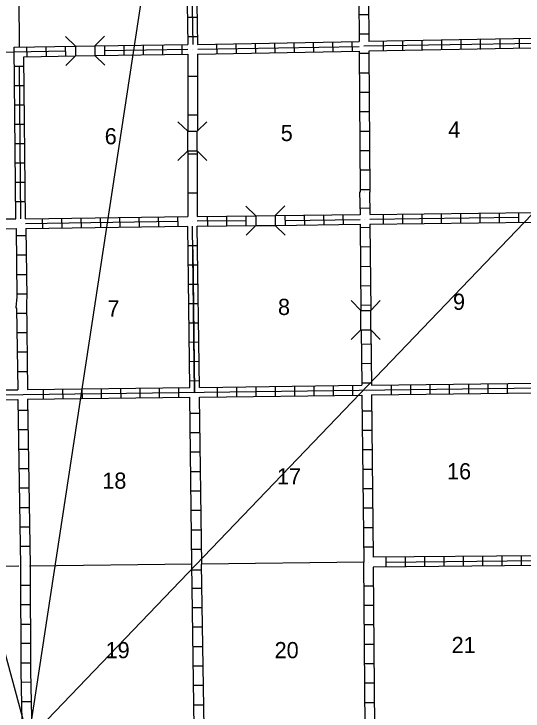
# Model space of a CAD drawing. Extents: x 1795385 to 2183142, y 16517164 to 16891733.
# Drawn here: x 1932532 to 1948245, y 16607851 to 16629374 of the extents above; entities that cross this region are included whole.
import ezdxf

# ---------------------------------------------------------------- set-up
doc = ezdxf.new("R2010")
doc.units = 0
for name, color, linetype in [('L13', 7, 'Continuous'), ('L14', 7, 'Continuous'), ('L18', 7, 'Continuous'), ('L35', 7, 'Continuous'), ('L8', 7, 'Continuous'), ('L9', 7, 'Continuous')]:
    doc.layers.add(name, color=color, linetype=linetype)

msp = doc.modelspace()

# ---------------------------------------------------------------- linework, layer by layer
at = {"layer": 'L13'}
for p, q in [((1932656, 16635302), (1932693, 16628348)), ((1927339, 16628100), (1932540, 16628200)), ((1943328, 16612447), (1938324, 16612383)), ((1932682, 16612323), (1925753, 16612247)), ((1938026, 16612381), (1933010, 16612323))]:
    msp.add_line(p, q, dxfattribs=at)
at = {"layer": 'L18'}
for p, q in [((1934435, 16628380), (1934124, 16628681)), ((1935032, 16628390), (1935322, 16628691)), ((1934435, 16628380), (1935032, 16628390)), ((1934435, 16628380), (1934435, 16628079)), ((1935032, 16628390), (1935032, 16628089)), ((1934435, 16628079), (1934134, 16627783)), ((1934435, 16628079), (1935032, 16628089)), ((1935032, 16628089), (1935333, 16627788)), ((1937894, 16625750), (1937593, 16626046)), ((1938189, 16625750), (1938490, 16626046)), ((1937894, 16625750), (1938189, 16625750)), ((1937894, 16625148), (1937894, 16625750)), ((1938189, 16625148), (1938189, 16625750)), ((1937894, 16625148), (1937593, 16624847)), ((1937894, 16625148), (1938189, 16625148)), ((1938189, 16625148), (1938490, 16624847)), ((1940000, 16623142), (1939689, 16623438)), ((1940597, 16623147), (1940893, 16623448)), ((1940000, 16623142), (1940597, 16623147)), ((1940000, 16623142), (1940000, 16622841)), ((1940597, 16623147), (1940597, 16622846)), ((1940000, 16622841), (1939699, 16622540)), ((1940000, 16622841), (1940597, 16622846)), ((1940597, 16622846), (1940898, 16622545)), ((1943242, 16620222), (1942941, 16620523)), ((1943543, 16620222), (1943839, 16620523)), ((1943242, 16620222), (1943543, 16620222)), ((1943242, 16619625), (1943242, 16620222)), ((1943543, 16619625), (1943543, 16620222)), ((1943242, 16619625), (1942941, 16619324)), ((1943242, 16619625), (1943543, 16619625)), ((1943543, 16619625), (1943839, 16619324))]:
    msp.add_line(p, q, dxfattribs=at)
at = {"layer": 'L35'}
for p, q in [((1919192, 16657673), (1932973, 16606980)), ((1932973, 16606980), (1971083, 16646707)), ((1937767, 16638433), (1932973, 16606980))]:
    msp.add_line(p, q, dxfattribs=at)
at = {"layer": 'L8'}
for p, q in [((1943147, 16633522), (1943184, 16628522)), ((1943448, 16633522), (1943485, 16628522)), ((1937887, 16629273), (1938185, 16629278)), ((1943173, 16629356), (1943474, 16629356)), ((1937897, 16628677), (1938195, 16628682)), ((1943184, 16628755), (1943485, 16628755)), ((1948501, 16628612), (1943485, 16628522)), ((1945132, 16628258), (1945132, 16628554)), ((1945734, 16628263), (1945734, 16628564)), ((1946331, 16628274), (1946331, 16628575)), ((1946933, 16628279), (1946933, 16628580)), ((1947535, 16628300), (1947535, 16628596)), ((1948131, 16628306), (1948131, 16628607)), ((1932540, 16628348), (1934425, 16628380)), ((1932588, 16623047), (1932540, 16628348)), ((1932640, 16628417), (1932640, 16628417)), ((1932693, 16628337), (1932693, 16628337)), ((1932937, 16628055), (1932932, 16628354)), ((1933533, 16628065), (1933528, 16628364)), ((1934130, 16628075), (1934125, 16628374)), ((1935027, 16628390), (1937899, 16628432)), ((1935327, 16628394), (1935331, 16628096)), ((1935923, 16628403), (1935928, 16628104)), ((1936520, 16628411), (1936524, 16628113)), ((1937116, 16628420), (1937121, 16628122)), ((1937713, 16628429), (1937717, 16628131)), ((1938200, 16628432), (1943184, 16628522)), ((1938203, 16628282), (1943187, 16628372)), ((1938802, 16628144), (1938796, 16628442)), ((1939398, 16628155), (1939393, 16628453)), ((1939995, 16628166), (1939989, 16628464)), ((1940591, 16628176), (1940586, 16628475)), ((1941188, 16628187), (1941182, 16628485)), ((1941784, 16628198), (1941779, 16628496)), ((1942381, 16628209), (1942375, 16628507)), ((1942977, 16628219), (1942972, 16628518)), ((1948659, 16628464), (1943332, 16628374)), ((1943332, 16628374), (1943332, 16628374)), ((1943934, 16628232), (1943934, 16628533)), ((1944530, 16628237), (1944530, 16628538)), ((1934127, 16628225), (1932542, 16628198)), ((1932693, 16628200), (1932693, 16628200)), ((1935032, 16628089), (1937899, 16628131)), ((1935329, 16628245), (1937901, 16628282)), ((1938052, 16628279), (1938052, 16628279)), ((1938200, 16628131), (1943184, 16628221)), ((1943184, 16628221), (1943216, 16623870)), ((1943184, 16628158), (1943485, 16628158)), ((1948490, 16628316), (1943485, 16628221)), ((1943485, 16628221), (1943517, 16623870)), ((1932841, 16628047), (1934435, 16628079)), ((1932890, 16623047), (1932841, 16628047)), ((1932844, 16627751), (1932546, 16627748)), ((1932695, 16627749), (1932738, 16623048)), ((1943189, 16627556), (1943490, 16627556)), ((1932850, 16627154), (1932552, 16627151)), ((1943189, 16626954), (1943490, 16626954)), ((1932855, 16626558), (1932557, 16626555)), ((1943200, 16626357), (1943501, 16626357)), ((1932861, 16625961), (1932562, 16625958)), ((1943200, 16625755), (1943501, 16625755)), ((1932866, 16625364), (1932568, 16625362)), ((1943205, 16625154), (1943506, 16625154)), ((1932872, 16624768), (1932573, 16624765)), ((1943205, 16624557), (1943506, 16624557)), ((1932877, 16624171), (1932579, 16624168)), ((1943200, 16623881), (1943216, 16623174)), ((1943216, 16623955), (1943517, 16623955)), ((1943348, 16623881), (1943348, 16623881)), ((1943364, 16623870), (1943364, 16623870)), ((1943501, 16623881), (1943517, 16623189)), ((1932883, 16623575), (1932584, 16623572)), ((1943205, 16623379), (1943506, 16623390)), ((1940597, 16623147), (1943216, 16623179)), ((1942687, 16623172), (1942690, 16622873)), ((1943517, 16623179), (1948548, 16623247)), ((1943941, 16622885), (1943937, 16623184)), ((1944537, 16622894), (1944533, 16623192)), ((1945134, 16622902), (1945130, 16623200)), ((1945730, 16622910), (1945726, 16623208)), ((1946327, 16622918), (1946323, 16623216)), ((1946924, 16622926), (1946919, 16623224)), ((1947520, 16622934), (1947516, 16623232)), ((1948117, 16622942), (1948113, 16623241)), ((1928659, 16623020), (1932588, 16623047)), ((1932890, 16623047), (1937894, 16623121)), ((1937596, 16622966), (1932892, 16622897)), ((1933422, 16622755), (1933418, 16623054)), ((1934019, 16622764), (1934015, 16623063)), ((1934615, 16622773), (1934611, 16623071)), ((1935212, 16622782), (1935208, 16623080)), ((1935809, 16622791), (1935804, 16623089)), ((1936405, 16622800), (1936401, 16623098)), ((1937002, 16622808), (1936997, 16623107)), ((1937598, 16622817), (1937594, 16623115)), ((1938041, 16622973), (1938041, 16622973)), ((1938189, 16623121), (1940000, 16623142)), ((1939702, 16622988), (1938191, 16622971)), ((1938511, 16622825), (1938507, 16623124)), ((1939107, 16622832), (1939104, 16623131)), ((1939704, 16622839), (1939700, 16623138)), ((1940897, 16623150), (1940900, 16622852)), ((1940899, 16623001), (1943218, 16623029)), ((1941493, 16623157), (1941497, 16622859)), ((1942090, 16623164), (1942094, 16622866)), ((1943364, 16623031), (1943364, 16623031)), ((1948115, 16623092), (1943519, 16623029)), ((1928659, 16622725), (1932598, 16622746)), ((1932751, 16622899), (1932751, 16622899)), ((1932899, 16622746), (1937894, 16622825)), ((1937956, 16617840), (1937894, 16622814)), ((1938109, 16617692), (1938039, 16622823)), ((1938189, 16622825), (1940000, 16622841)), ((1938257, 16617844), (1938189, 16622825)), ((1940592, 16622846), (1943216, 16622883)), ((1943216, 16622883), (1943242, 16620222)), ((1943216, 16622783), (1943517, 16622788)), ((1943517, 16622883), (1948548, 16622946)), ((1943517, 16622883), (1943543, 16620222)), ((1932598, 16622529), (1932899, 16622529)), ((1937898, 16622224), (1938197, 16622228)), ((1943226, 16622181), (1943522, 16622191)), ((1932609, 16621933), (1932909, 16621933)), ((1937906, 16621628), (1938205, 16621632)), ((1943232, 16621579), (1943533, 16621590)), ((1932614, 16621331), (1932915, 16621331)), ((1937915, 16621031), (1938213, 16621035)), ((1943232, 16620982), (1943533, 16620988)), ((1932624, 16620729), (1932925, 16620729)), ((1937923, 16620435), (1938221, 16620439)), ((1943242, 16620380), (1943543, 16620391)), ((1932614, 16620138), (1932915, 16620138)), ((1937931, 16619838), (1938229, 16619842)), ((1932624, 16619541), (1932925, 16619541)), ((1943247, 16619625), (1943268, 16617908)), ((1943548, 16619625), (1943564, 16617911)), ((1937939, 16619242), (1938237, 16619246)), ((1943247, 16619182), (1943548, 16619187)), ((1932635, 16618939), (1932931, 16618939)), ((1937947, 16618645), (1938245, 16618649)), ((1943258, 16618580), (1943559, 16618590)), ((1932640, 16618337), (1932941, 16618337)), ((1937955, 16618049), (1938254, 16618053)), ((1928675, 16617571), (1959309, 16617962)), ((1932951, 16617776), (1937956, 16617840)), ((1934643, 16617498), (1934639, 16617797)), ((1935239, 16617506), (1935235, 16617804)), ((1935836, 16617514), (1935832, 16617812)), ((1936432, 16617521), (1936428, 16617819)), ((1937029, 16617529), (1937025, 16617827)), ((1937625, 16617536), (1937622, 16617835)), ((1938257, 16617844), (1943268, 16617908)), ((1938818, 16617552), (1938815, 16617850)), ((1939415, 16617559), (1939411, 16617858)), ((1940012, 16617567), (1940008, 16617865)), ((1940608, 16617574), (1940604, 16617873)), ((1941205, 16617582), (1941201, 16617880)), ((1941801, 16617590), (1941797, 16617888)), ((1942398, 16617597), (1942394, 16617896)), ((1942994, 16617605), (1942991, 16617903)), ((1943269, 16617983), (1943564, 16617989)), ((1943564, 16617911), (1948633, 16617976)), ((1944188, 16617620), (1944184, 16617918)), ((1944784, 16617628), (1944780, 16617926)), ((1945381, 16617635), (1945377, 16617934)), ((1945977, 16617643), (1945973, 16617941)), ((1946574, 16617651), (1946570, 16617949)), ((1947170, 16617658), (1947167, 16617956)), ((1947767, 16617666), (1947763, 16617964)), ((1928673, 16617721), (1932650, 16617772)), ((1932799, 16617598), (1932799, 16617598)), ((1933449, 16617483), (1933446, 16617781)), ((1934046, 16617491), (1934042, 16617789)), ((1938110, 16617645), (1938110, 16617645)), ((1938257, 16617544), (1943268, 16617608)), ((1943268, 16617608), (1943328, 16612447)), ((1943416, 16617725), (1943416, 16617725)), ((1943564, 16617611), (1948633, 16617676)), ((1943564, 16617611), (1943622, 16612598)), ((1928677, 16617421), (1932650, 16617472)), ((1932951, 16617476), (1937956, 16617540)), ((1932951, 16617476), (1933031, 16612334)), ((1938026, 16612381), (1937956, 16617540)), ((1938329, 16612383), (1938257, 16617544)), ((1932656, 16617138), (1932957, 16617138)), ((1937968, 16617049), (1938269, 16617049)), ((1943274, 16617123), (1943575, 16617123)), ((1932667, 16616542), (1932968, 16616542)), ((1943284, 16616521), (1943580, 16616521)), ((1937973, 16616447), (1938274, 16616447)), ((1932677, 16615940), (1932973, 16615940)), ((1943284, 16615924), (1943580, 16615924)), ((1937983, 16615850), (1938284, 16615850)), ((1932682, 16615338), (1932983, 16615338)), ((1937989, 16615248), (1938290, 16615248)), ((1943290, 16615322), (1943591, 16615322)), ((1932693, 16614741), (1932989, 16614741)), ((1937999, 16614646), (1938300, 16614646)), ((1943300, 16614720), (1943601, 16614720)), ((1932709, 16614139), (1933010, 16614139)), ((1937999, 16614050), (1938300, 16614050)), ((1943305, 16614124), (1943606, 16614124)), ((1932714, 16613537), (1933015, 16613537)), ((1943316, 16613522), (1943617, 16613522)), ((1938010, 16613448), (1938305, 16613448)), ((1932725, 16612941), (1933026, 16612941)), ((1938015, 16612846), (1938316, 16612846)), ((1943316, 16612925), (1943617, 16612925)), ((1948691, 16612645), (1943622, 16612598)), ((1946993, 16612628), (1946996, 16612330)), ((1947590, 16612634), (1947593, 16612336)), ((1948186, 16612640), (1948189, 16612341)), ((1943325, 16612447), (1943364, 16607281)), ((1943474, 16612450), (1943474, 16612450)), ((1944010, 16612600), (1944013, 16612302)), ((1944012, 16612451), (1948692, 16612495)), ((1944607, 16612606), (1944610, 16612308)), ((1945203, 16612612), (1945206, 16612313)), ((1945800, 16612617), (1945803, 16612319)), ((1946397, 16612623), (1946399, 16612324)), ((1932883, 16612334), (1932883, 16612334)), ((1933010, 16612339), (1933031, 16612339)), ((1938100, 16607207), (1938026, 16612381)), ((1938026, 16612207), (1938327, 16612207)), ((1938173, 16612381), (1938173, 16612381)), ((1938401, 16607207), (1938324, 16612383)), ((1948691, 16612349), (1943622, 16612297)), ((1943622, 16612297), (1943665, 16607281)), ((1932735, 16611737), (1933031, 16611737)), ((1938031, 16611647), (1938332, 16611647)), ((1943332, 16611721), (1943633, 16611721)), ((1932735, 16611140), (1933031, 16611140)), ((1943332, 16611124), (1943633, 16611124)), ((1938041, 16611045), (1938342, 16611045)), ((1932741, 16610538), (1933041, 16610538)), ((1943342, 16610523), (1943643, 16610523)), ((1938052, 16610449), (1938348, 16610449)), ((1932741, 16609942), (1933041, 16609942)), ((1938057, 16609847), (1938358, 16609847)), ((1943342, 16609921), (1943643, 16609921)), ((1932741, 16609340), (1933041, 16609340)), ((1938068, 16609250), (1938364, 16609250)), ((1943348, 16609324), (1943649, 16609324)), ((1932751, 16608738), (1933052, 16608748)), ((1938073, 16608648), (1938374, 16608648)), ((1943358, 16608722), (1943659, 16608722)), ((1932756, 16608141), (1933057, 16608147)), ((1943358, 16608120), (1943659, 16608120)), ((1938084, 16608046), (1938385, 16608046))]:
    msp.add_line(p, q, dxfattribs=at)
for points in [[(1937814, 16633455), (1937899, 16628432)], [(1937965, 16633451), (1938050, 16628430)], [(1938115, 16633454), (1938200, 16628432)], [(1932598, 16622746), (1932624, 16620639), (1932593, 16620306), (1932614, 16620280), (1932650, 16617772)], [(1932899, 16622746), (1932925, 16620623), (1932915, 16620512), (1932951, 16617776)], [(1932650, 16617472), (1932735, 16612334), (1932741, 16609097), (1932783, 16607017), (1932814, 16603030)], [(1933031, 16612334), (1933041, 16609097), (1933084, 16607164)]]:
    msp.add_lwpolyline(points, dxfattribs=at)
at = {"layer": 'L9'}
for p, q in [((1937899, 16627456), (1938200, 16627456)), ((1937899, 16626257), (1938200, 16626257)), ((1937894, 16625058), (1938189, 16625058)), ((1937894, 16623855), (1938189, 16623855)), ((1938031, 16623807), (1938031, 16623807)), ((1938053, 16622104), (1938108, 16617692))]:
    msp.add_line(p, q, dxfattribs=at)
for points in [[(1937899, 16628131), (1937899, 16625750)], [(1938200, 16628131), (1938200, 16625750)], [(1937894, 16625148), (1937894, 16623121)], [(1938189, 16625148), (1938189, 16623121)]]:
    msp.add_lwpolyline(points, dxfattribs=at)

# ---------------------------------------------------------------- texts
at = {"layer": 'L14'}
for s, p in [('4', (1945935, 16625555)), ('6', (1935333, 16625349)), ('5', (1940766, 16625449)), ('9', (1946083, 16620238)), ('7', (1935417, 16620032)), ('8', (1940681, 16620079)), ('16', (1945898, 16615005)), ('18', (1935259, 16614715)), ('17', (1940650, 16614847)), ('21', (1946040, 16609641)), ('19', (1935359, 16609482)), ('20', (1940576, 16609482))]:
    msp.add_text(s, height=500, rotation=360, dxfattribs=at).set_placement(p)

doc.saveas('drawing.dxf')
